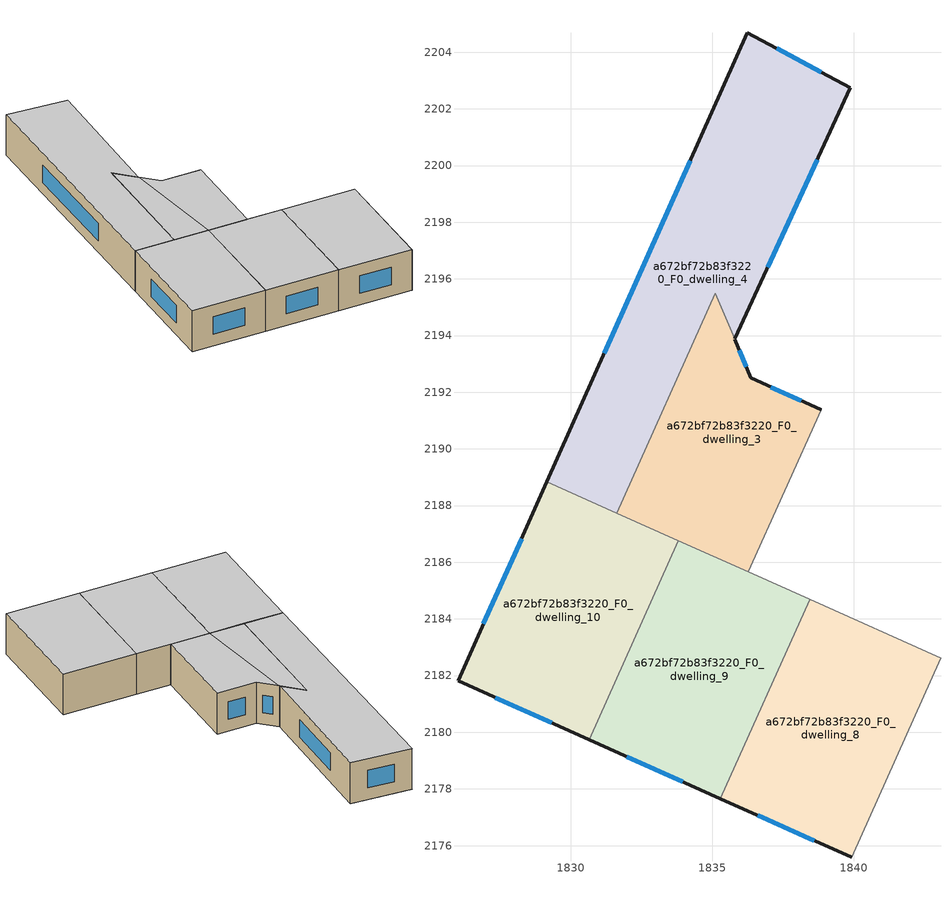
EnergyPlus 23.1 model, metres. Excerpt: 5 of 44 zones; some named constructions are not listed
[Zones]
a672bf72b83f3220_F0_dwelling_10
 floor ground (EU_floor_Construction): 1833.81,2186.76 1830.66,2179.74 1826.03,2181.81 1829.17,2188.84 z0
 wall outside (EU_wall_Construction): 1829.17,2188.84 1826.03,2181.81 1830.66,2179.74 z0:3
 wall to a672bf72b83f3220_F0_dwelling_9 (EU_wall_Construction): 1830.66,2179.74 1833.81,2186.76 z0:3
 wall to a672bf72b83f3220_F0_dwelling_4 (EU_wall_Construction): 1831.63,2187.74 1829.17,2188.84 z0:3
 wall to a672bf72b83f3220_F0_dwelling_3 (EU_wall_Construction): 1833.81,2186.76 1831.63,2187.74 z0:3
 window (EU_Window_Construction): 1827.35,2181.22 1829.33,2180.33 / 1828.27,2186.84 1826.93,2183.82 z0.86:2.14
 ceiling to a672bf72b83f3220_F1_dwelling_10 (EU_floor_Construction): 1830.66,2179.74 1833.81,2186.76 1829.17,2188.84 1826.03,2181.81 z3
a672bf72b83f3220_F0_dwelling_3
 floor ground (EU_floor_Construction): 1835.79,2193.88 1836.37,2192.5 1838.84,2191.38 1836.28,2185.66 1831.63,2187.74 1835.11,2195.5 z0
 wall outside (EU_wall_Construction): 1838.84,2191.38 1836.37,2192.5 1835.79,2193.88 z0:3
 wall to a672bf72b83f3220_F0_dwelling_2 (EU_wall_Construction): 1836.28,2185.66 1838.84,2191.38 z0:3
 wall to a672bf72b83f3220_F0_dwelling_4 (EU_wall_Construction): 1835.79,2193.88 1835.11,2195.5 1831.63,2187.74 z0:3
 wall to a672bf72b83f3220_F0_dwelling_9 (EU_wall_Construction): 1833.81,2186.76 1836.28,2185.66 z0:3
 window (EU_Window_Construction): 1836.2,2192.9 1835.96,2193.49 / 1838.14,2191.7 1837.08,2192.18 z0.86:2.14
 ceiling to a672bf72b83f3220_F1_dwelling_3 (EU_floor_Construction): 1833.81,2186.76 1835.79,2193.87 1835.79,2193.88 1835.11,2195.5 1831.63,2187.74 z3; 1836.28,2185.66 1838.84,2191.38 1836.37,2192.5 1835.79,2193.87 1833.81,2186.76 z3
a672bf72b83f3220_F0_dwelling_4
 floor ground (EU_floor_Construction): 1839.88,2202.74 1835.79,2193.88 1835.11,2195.5 1831.63,2187.74 1829.17,2188.84 1836.24,2204.69 z0
 wall outside (EU_wall_Construction): 1835.79,2193.88 1839.88,2202.74 1836.24,2204.69 1829.17,2188.84 z0:3
 window (EU_Window_Construction): 1834.22,2200.17 1831.19,2193.37 / 1838.84,2203.3 1837.28,2204.14 / 1836.96,2196.41 1838.71,2200.21 z0.86:2.14
 ceiling to a672bf72b83f3220_F1_dwelling_4 (EU_floor_Construction): 1835.79,2193.88 1839.88,2202.74 1836.24,2204.69 1829.17,2188.84 1831.63,2187.74 1835.11,2195.5 z3
a672bf72b83f3220_F0_dwelling_8
 floor ground (EU_floor_Construction): 1843.08,2182.61 1839.92,2175.58 1835.29,2177.66 1838.44,2184.68 z0
 wall outside (EU_wall_Construction): 1835.29,2177.66 1839.92,2175.58 z0:3
 wall to a672bf72b83f3220_F0_dwelling_7 (EU_wall_Construction): 1839.93,2175.58 1843.08,2182.61 z0:3
 wall to a672bf72b83f3220_F0_dwelling_9 (EU_wall_Construction): 1838.44,2184.68 1835.29,2177.66 z0:3
 wall to a672bf72b83f3220_F0_dwelling_2 (EU_wall_Construction): 1843.08,2182.61 1838.44,2184.69 z0:3
 window (EU_Window_Construction): 1836.61,2177.07 1838.6,2176.18 z0.86:2.14
 ceiling to a672bf72b83f3220_F1_dwelling_8 (EU_floor_Construction): 1839.92,2175.58 1843.07,2182.61 1838.44,2184.68 1835.29,2177.66 z3
a672bf72b83f3220_F0_dwelling_9
 floor ground (EU_floor_Construction): 1838.44,2184.68 1835.29,2177.66 1830.66,2179.74 1833.81,2186.76 z0
 wall outside (EU_wall_Construction): 1830.66,2179.74 1835.29,2177.66 z0:3
 wall to a672bf72b83f3220_F0_dwelling_2 (EU_wall_Construction): 1838.44,2184.69 1836.28,2185.66 z0:3
 window (EU_Window_Construction): 1831.98,2179.14 1833.97,2178.25 z0.86:2.14
 ceiling to a672bf72b83f3220_F1_dwelling_9 (EU_floor_Construction): 1835.29,2177.66 1838.44,2184.68 1833.81,2186.76 1830.66,2179.74 z3
[SCHEDULE:FILE] Column Number=1; Rows to Skip at Top=0; Number of Hours of Data=8760; Column Separator=Comma; Interpolate to Timestep=No; Minutes per Item=60; Adjust Schedule for Daylight Savings=Yes
Name | File
EU_Step8_GainSchedule_a672bf72b83f3220_F2_dwelling_5_f000 | ../../schedules/a672bf72b83f3220/a672bf72b83f3220_F2_dwelling_5_f000_gain.csv
EU_Step8_GainSchedule_a672bf72b83f3220_F2_dwelling_6_f000 | ../../schedules/a672bf72b83f3220/a672bf72b83f3220_F2_dwelling_6_f000_gain.csv
EU_Step8_GainSchedule_a672bf72b83f3220_F2_dwelling_7_f000 | ../../schedules/a672bf72b83f3220/a672bf72b83f3220_F2_dwelling_7_f000_gain.csv
EU_Step8_GainSchedule_a672bf72b83f3220_F2_dwelling_8_f000 | ../../schedules/a672bf72b83f3220/a672bf72b83f3220_F2_dwelling_8_f000_gain.csv
EU_Step8_GainSchedule_a672bf72b83f3220_F2_dwelling_9_f000 | ../../schedules/a672bf72b83f3220/a672bf72b83f3220_F2_dwelling_9_f000_gain.csv
EU_Step8_GainSchedule_a672bf72b83f3220_F2_dwelling_10_f000 | ../../schedules/a672bf72b83f3220/a672bf72b83f3220_F2_dwelling_10_f000_gain.csv
